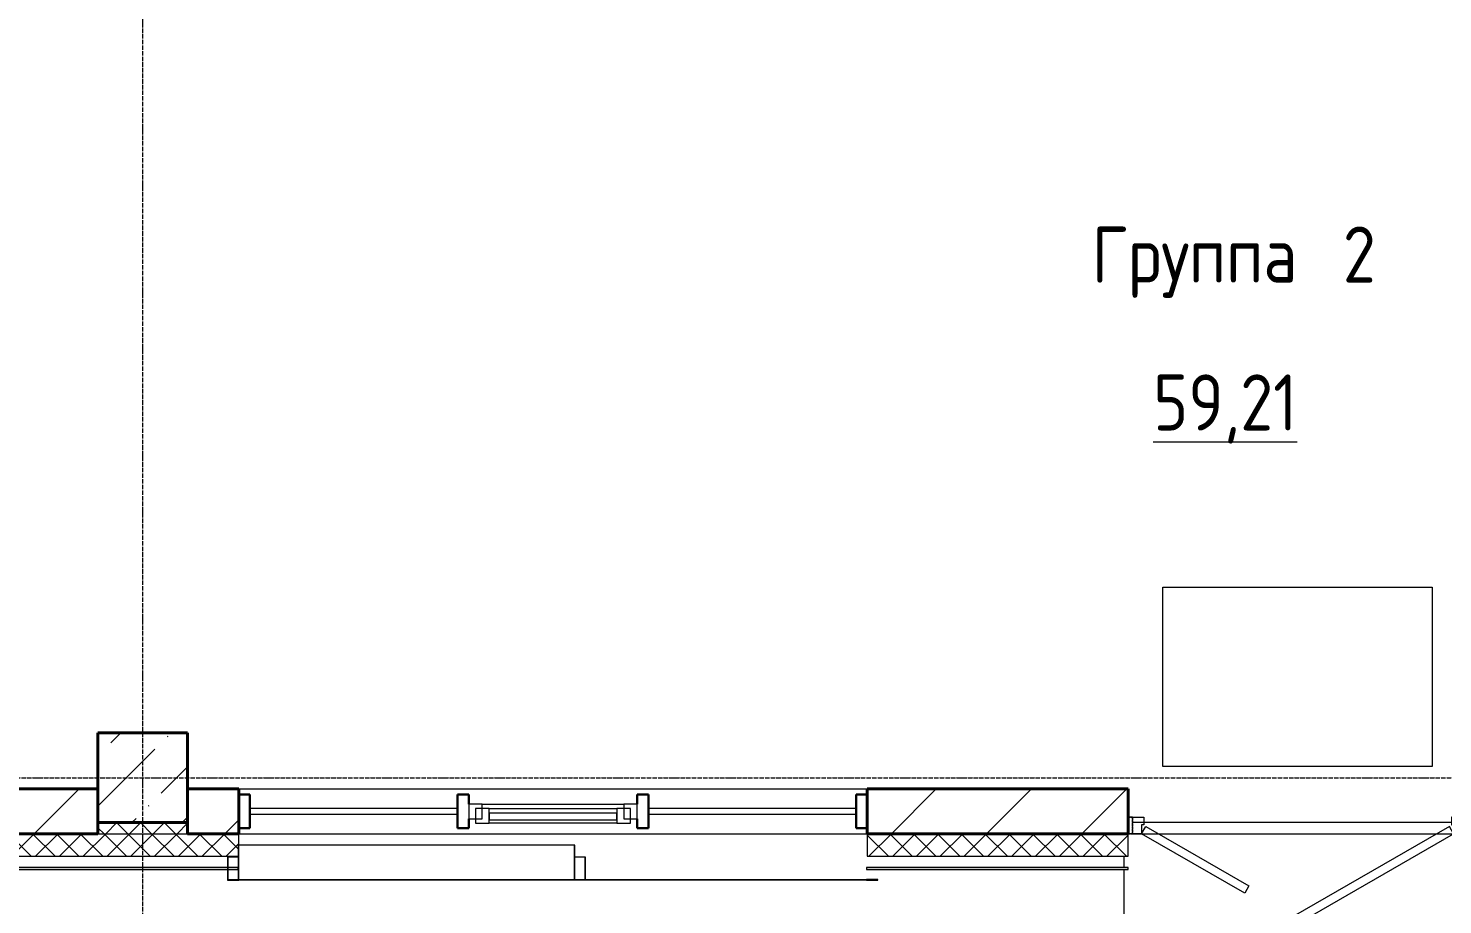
# Model space of a CAD drawing. Header units: millimetres. Extents: x 0 to 351840, y -132678 to 32417.
# Drawn here: x 325016 to 331318, y -116932 to -113026 of the extents above; entities that cross this region are included whole.
import ezdxf

# ---------------------------------------------------------------- set-up
doc = ezdxf.new("R2010")
doc.units = ezdxf.units.MM
doc.linetypes.add('BI_линия_сетки', pattern=[25, 20, -2.5, 0, -2.5])
doc.linetypes.add('BI_невидимые', pattern=[5, 3, -2])
for name, color, linetype, lineweight in [('Витраж', 7, 'Continuous', 18), ('Двери', 7, 'Continuous', 18), ('Марки помещений', 7, 'Continuous', 20), ('Несущие колонны', 7, 'Continuous', 18), ('Окна', 7, 'Continuous', 18), ('Оси', 7, 'Continuous', 9), ('Панели витража', 7, 'Continuous', 9), ('Перекрытие', 7, 'Continuous', 18), ('Стены наружные', 7, 'Continuous', 18), ('Стены несущие', 7, 'Continuous', 18), ('Стены отделка', 7, 'Continuous', 18), ('Стены штриховка', 7, 'Continuous', 18)]:
    doc.layers.add(name, color=color, linetype=linetype, lineweight=lineweight)
doc.styles.add('GOST Common_1', font='GOST Common.ttf', dxfattribs={"width": 0.9, "height": 250})
pattern_1 = [(45, (2e-10, 1e-10), (-212.132, 212.132), [])]
pattern_2 = [(45, (2e-10, 1e-10), (-53.03301, 53.03301), []), (135, (2e-10, 1e-10), (-53.03301, -53.03301), [])]

# ---------------------------------------------------------------- blocks, each defined once
blk = doc.blocks.new('_временные_конструкции_колонны_монолитные_прямоугольная - _временная_конструкция_колонна_400x400-V4-02 Этаж__3_300___Отделочный_')
at = {"layer": 'Несущие колонны', "lineweight": 9}
h = blk.add_hatch(dxfattribs=at)
h.set_pattern_fill('FP_5', color=9, style=0, pattern_type=2)
h.set_pattern_definition([(45, (-26950, 0), (84.1903, 308.6967), [396.875, -79.375, 3.353, -76.022])])
h.paths.add_polyline_path([(200, -200), (200, 200), (-200, 200), (-200, -200)])
at = {"layer": 'Несущие колонны', "color": 9, "lineweight": 40}
for p, q in [((200, 200), (-200, 200)), ((-200, 200), (-200, -200)), ((200, -200), (200, 200)), ((-200, -200), (200, -200))]:
    blk.add_line(p, q, dxfattribs=at)
blk = doc.blocks.new('_Двери_Металлические_Двупольная_Входная_улица-тамбур_стандарт - _дверь_ДМН_2300-1510_стандарт_П ДН-5-5816473-02 Этаж__3_300___Отделочный_')
at = {"layer": 'Двери', "color": 9, "lineweight": 9}
for p, q in [((174.8, 530), (-570, 100)), ((194, 496.7), (174.8, 530)), ((-550.8, 66.7), (194, 496.7)), ((341.8, 331.7), (361, 365)), ((800.8, 66.7), (341.8, 331.7)), ((361, 365), (820, 100)), ((-570, 100), (-610, 100)), ((-570, 100), (-550.8, 66.7)), ((-570, 60), (-570, 100)), ((820, 100), (800.8, 66.7)), ((820, 100), (860, 100)), ((820, 60), (820, 100)), ((-610, 25), (-560, 25)), ((-560, 60), (-570, 60)), ((-560, 25), (-560, 60)), ((810, 60), (820, 60)), ((810, 25), (810, 60)), ((860, 25), (810, 25))]:
    blk.add_line(p, q, dxfattribs=at)
at = {"layer": 'Двери', "color": 9, "linetype": 'BI_невидимые', "lineweight": 9}
for p, q in [((-630, 25), (-630, 100)), ((-630, 100), (-610, 100)), ((-610, 100), (-630, 100)), ((-630, 100), (-630, 25)), ((-610, 100), (-610, 25)), ((-610, 25), (-610, 100)), ((860, 25), (860, 100)), ((860, 100), (880, 100)), ((880, 100), (860, 100)), ((860, 100), (860, 25)), ((880, 100), (880, 25)), ((880, 25), (880, 100)), ((-610, 25), (-630, 25)), ((-630, 25), (-610, 25)), ((880, 25), (860, 25)), ((860, 25), (880, 25))]:
    blk.add_line(p, q, dxfattribs=at)
blk = doc.blocks.new('Системная панель - _панель_витража_эмалит-6463069-02 Этаж__3_300___Отделочный_')
at = {"layer": 'Панели витража', "color": 9}
for p, q in [((462.5, 12.5), (-462.5, 12.5)), ((-462.5, 12.5), (-462.5, -12.5)), ((462.5, -12.5), (462.5, 12.5)), ((-462.5, -12.5), (462.5, -12.5))]:
    blk.add_line(p, q, dxfattribs=at)
blk = doc.blocks.new('Системная панель - _панель_витража_остекление_наружный-6462636-02 Этаж__3_300___Отделочный_')
at = {"layer": 'Панели витража', "color": 9}
for p, q in [((462.5, 12.5), (-462.5, 12.5)), ((-462.5, 12.5), (-462.5, -12.5)), ((462.5, -12.5), (462.5, 12.5)), ((-462.5, -12.5), (462.5, -12.5))]:
    blk.add_line(p, q, dxfattribs=at)
blk = doc.blocks.new('Прямоугольный импост - _импост_150х50-6455671-02 Этаж__3_300___Отделочный_')
at = {"layer": 'Витраж', "color": 9, "lineweight": 30}
for p, q in [((0, 75), (-50, 75)), ((-50, 75), (-50, -75)), ((0, -75), (0, 75)), ((-50, -75), (0, -75))]:
    blk.add_line(p, q, dxfattribs=at)
blk = doc.blocks.new('_окна_алюминиевые_одностворчатые_витражные - _окно_витражное_алюминиевое-6462251-02 Этаж__3_300___Отделочный_')
at = {"layer": 'Окна', "color": 9}
for p, q in [((-315, 32.5), (-375, 32.5)), ((-375, 32.5), (-375, -32.5)), ((-285, 12.5), (-345, 12.5)), ((-345, 12.5), (-345, -52.5)), ((-315, 32.5), (315, 32.5)), ((-315, -32.5), (-315, 32.5)), ((-285, 12.5), (285, 12.5)), ((-285, -52.5), (-285, 12.5)), ((345, 12.5), (285, 12.5)), ((285, 12.5), (285, -52.5)), ((375, 32.5), (315, 32.5)), ((315, 32.5), (315, -32.5)), ((345, -52.5), (345, 12.5)), ((375, -32.5), (375, 32.5)), ((-375, -32.5), (-315, -32.5)), ((-345, -52.5), (-285, -52.5)), ((285, -7.5), (-285, -7.5)), ((-285, -7.5), (-285, -37.5)), ((-285, -37.5), (285, -37.5)), ((285, -52.5), (-285, -52.5)), ((285, -37.5), (285, -7.5)), ((285, -52.5), (345, -52.5)), ((315, -32.5), (375, -32.5))]:
    blk.add_line(p, q, dxfattribs=at)
blk = doc.blocks.new('Прямоугольный импост - _импост_150х50-V73-02 Этаж__3_300___Отделочный_')
at = {"layer": 'Витраж', "color": 9, "lineweight": 30}
for p, q in [((-50, 75), (0, 75)), ((-50, -75), (-50, 75)), ((0, 75), (0, -75)), ((0, -75), (-50, -75))]:
    blk.add_line(p, q, dxfattribs=at)
blk = doc.blocks.new('Прямоугольный импост - _импост_150х50-V71-02 Этаж__3_300___Отделочный_')
at = {"layer": 'Витраж', "color": 9, "lineweight": 30}
for p, q in [((-25, 75), (25, 75)), ((-25, -75), (-25, 75)), ((25, 75), (25, 32.5)), ((25, -32.5), (25, -75)), ((25, -75), (-25, -75))]:
    blk.add_line(p, q, dxfattribs=at)
blk = doc.blocks.new('Прямоугольный импост - _импост_150х50-6453875-02 Этаж__3_300___Отделочный_')
at = {"layer": 'Витраж', "color": 9, "lineweight": 30}
for p, q in [((-25, 75), (25, 75)), ((-25, 32.5), (-25, 75)), ((25, 75), (25, -75)), ((-25, -75), (-25, -32.5)), ((25, -75), (-25, -75))]:
    blk.add_line(p, q, dxfattribs=at)
blk = doc.blocks.new('A$C6dd5c291')
at = {"layer": 'Стены наружные', "lineweight": 9}
h = blk.add_hatch(dxfattribs=at)
h.set_pattern_fill('FP_33', color=9, style=0, pattern_type=2)
h.set_pattern_definition([(0, (2e-10, 1e-10), (1625.6, 406.4), [67.056, -1152.144, 67.056, -1152.144, -6502.4]), (0, (2e-10, 1e-10), (1625.6, 406.4), [-2438.4, 67.056, -2371.344, 67.056, -1152.144, -2844.8]), (0, (2e-10, 1e-10), (1625.6, 406.4), [-6096, 67.056, -745.744, 67.056, -1964.944]), (120, (609.6, 203.2), (-1164.753, 1204.611), [67.056, -1152.144, 67.056, -1152.144, -6502.4]), (120, (609.6, 203.2), (-1164.753, 1204.611), [-2438.4, 67.056, -2371.344, 67.056, -1152.144, -2844.8]), (120, (609.6, 203.2), (-1164.753, 1204.611), [-6096, 67.056, -745.744, 67.056, -1964.944]), (240, (812.8, 1016), (-460.847, -1611.011), [67.056, -1152.144, 67.056, -1152.144, -6502.4]), (240, (812.8, 1016), (-460.847, -1611.011), [-2438.4, 67.056, -2371.344, 67.056, -1152.144, -2844.8]), (240, (812.8, 1016), (-460.847, -1611.011), [-6096, 67.056, -745.744, 67.056, -1964.944])])
h.paths.add_polyline_path([(26750, -250), (26750, -50), (25920, -50), (25920, -250), (26450.3, -250)])
h.paths.add_polyline_path([(23120, -250), (23120, -50), (21600, -50), (21600, -250), (22166.8, -250)])
h = blk.add_hatch(dxfattribs=at)
h.set_pattern_fill('FP_34', color=9, style=0, pattern_type=2)
h.set_pattern_definition(pattern_1)
h.paths.add_polyline_path([(26750, -250), (26750, -50), (25920, -50), (25920, -250), (26450.3, -250)])
h.paths.add_polyline_path([(23120, -250), (23120, -50), (21600, -50), (21600, -250), (22166.8, -250)])
h = blk.add_hatch(dxfattribs=at)
h.set_pattern_fill('FP_34', color=9, style=0, pattern_type=2)
h.set_pattern_definition(pattern_1)
h.paths.add_polyline_path([(33050, -250), (33050, -50), (32850, -50), (32850, -250), (32875.6, -250)])
h.paths.add_polyline_path([(31340, -250), (31340, -50), (30177.5, -50), (30177.5, -250), (30733.9, -250)])
h.paths.add_polyline_path([(27150, -250), (27377.5, -250), (27377.5, -50), (27150, -50), (27150, -200)])
h = blk.add_hatch(dxfattribs=at)
h.set_pattern_fill('FP_42', color=9, style=0, pattern_type=2)
h.set_pattern_definition(pattern_2)
h.paths.add_polyline_path([(44950, -350), (44950, -250), (43075, -250), (43075, -350)])
h.paths.add_polyline_path([(37875, -350), (37875, -250), (32850, -250), (32850, -350), (37159.2, -350)])
h.paths.add_polyline_path([(31340, -350), (31340, -250), (30177.5, -250), (30177.5, -350), (30733.9, -350)])
h.paths.add_polyline_path([(27377.5, -350), (27377.5, -250), (25920, -250), (25920, -350), (26450.3, -350)])
h.paths.add_polyline_path([(22166.8, -350), (23120, -350), (23120, -250), (21200, -250), (21200, -350)])
h.paths.add_polyline_path([(19300, -350), (19300, -250), (14302.5, -250), (14302.5, -350), (17883.2, -350)])
h.paths.add_polyline_path([(2890.9, -350), (3650, -350), (3650, -250), (2600, -250), (2600, -350)])
h = blk.add_hatch(dxfattribs=at)
h.set_pattern_fill('FP_42', color=9, style=0, pattern_type=2)
h.set_pattern_definition(pattern_2)
h.paths.add_polyline_path([(27150, -250), (27150, -200), (26750, -200), (26750, -250)])
at = {"layer": 'Стены наружные'}
for points in [[(27377.5, -453.7), (27377.5, -300), (27375, -300), (27375, -453.7)], [(28875, -453.7), (28875, -300), (28872.5, -300), (28872.5, -453.7)], [(27330, -453.7), (27330, -354.2), (27327.5, -354.2), (27327.5, -453.7)], [(28922.5, -453.7), (28922.5, -354.2), (28920, -354.2), (28920, -453.7)]]:
    blk.add_hatch(color=9, dxfattribs=at).paths.add_polyline_path(points)
h = blk.add_hatch(color=9, dxfattribs=at)
h.paths.add_polyline_path([(44950, -408.2), (44950, -400.2), (43075, -400.2), (43075, -408.2)])
h.paths.add_polyline_path([(37875, -408.2), (37875, -400.2), (32850, -400.2), (32850, -408.2), (37159.2, -408.2)])
h.paths.add_polyline_path([(31340, -408.2), (31340, -400.2), (30175, -400.2), (30175, -408.2), (30733.9, -408.2)])
h.paths.add_polyline_path([(27375, -408.2), (27375, -400.2), (25920, -400.2), (25920, -408.2), (26450.3, -408.2)])
h = blk.add_hatch(color=9, dxfattribs=at)
h.paths.add_polyline_path([(30225, -456.2), (30225, -453.7), (30175, -453.7), (30175, -456.2)])
h.paths.add_polyline_path([(27377.5, -456.2), (27377.5, -453.7), (27327.5, -453.7), (27327.5, -456.2)])
at = {"layer": 'Оси', "color": 9, "linetype": 'BI_линия_сетки'}
for p, q in [((26950, -3558.5), (26950, 30190.3)), ((-4915.7, 0), (50661.2, 0))]:
    blk.add_line(p, q, dxfattribs=at)
at = {"layer": 'Перекрытие', "color": 9, "lineweight": 9}
for p, q in [((31495, 850), (32695, 850)), ((31495, 50), (31495, 850)), ((32695, 850), (32695, 50)), ((32695, 50), (31495, 50)), ((27377.5, -50), (30177.5, -50)), ((27377.5, -250), (30177.5, -250)), ((32830, -200), (31360, -200)), ((31360, -250), (32830, -250)), ((28872.5, -300), (27377.5, -300)), ((27375, -354.2), (27330, -354.2)), ((28920, -354.2), (28875, -354.2)), ((31321.2, -350), (31321.2, -400.2)), ((31321.2, -408.1), (31321.2, -2829.1))]:
    blk.add_line(p, q, dxfattribs=at)
at = {"layer": 'Стены наружные', "color": 9}
for p, q in [((27377.5, -453.7), (28872.5, -453.7)), ((30175, -456.2), (27377.5, -456.2)), ((28875, -453.7), (28920, -453.7)), ((28922.5, -453.7), (30175, -453.7))]:
    blk.add_line(p, q, dxfattribs=at)
at = {"layer": 'Стены несущие', "color": 9, "lineweight": 40}
for p, q in [((26750, -50), (25920, -50)), ((27377.5, -50), (27150, -50)), ((27377.5, -250), (27377.5, -50)), ((31340, -50), (30177.5, -50)), ((30177.5, -50), (30177.5, -250)), ((31340, -250), (31340, -50)), ((25920, -250), (26750, -250)), ((26750, -250), (26750, -200)), ((27150, -200), (27150, -250)), ((27150, -250), (27377.5, -250)), ((30177.5, -250), (31340, -250))]:
    blk.add_line(p, q, dxfattribs=at)
at = {"layer": 'Стены отделка', "color": 9, "lineweight": 9}
for p, q in [((26750, -250), (27150, -250)), ((27377.5, -456.2), (27377.5, -250)), ((30177.5, -250), (30177.5, -350)), ((31340, -350), (31340, -250)), ((27375, -300), (27375, -400.2)), ((27377.5, -300), (27375, -300)), ((28872.5, -300), (28872.5, -453.7)), ((28875, -300), (28872.5, -300)), ((28875, -453.7), (28875, -300)), ((25920, -350), (27377.5, -350)), ((27327.5, -354.2), (27327.5, -456.2)), ((27330, -354.2), (27327.5, -354.2)), ((27330, -453.7), (27330, -354.2)), ((28920, -354.2), (28920, -453.7)), ((28922.5, -354.2), (28920, -354.2)), ((28922.5, -453.7), (28922.5, -354.2)), ((30177.5, -350), (31340, -350)), ((27375, -400.2), (25920, -400.2)), ((25920, -408.2), (27375, -408.2)), ((27375, -408.2), (27375, -453.7)), ((31340, -400.2), (30175, -400.2)), ((30175, -400.2), (30175, -408.2)), ((30175, -408.2), (31340, -408.2)), ((31340, -408.2), (31340, -400.2)), ((27327.5, -453.7), (27377.5, -453.7)), ((27327.5, -456.2), (27377.5, -456.2)), ((28872.5, -453.7), (28875, -453.7)), ((28920, -453.7), (28922.5, -453.7)), ((30225, -453.7), (30175, -453.7)), ((30175, -453.7), (30175, -456.2)), ((30175, -456.2), (30225, -456.2)), ((30225, -456.2), (30225, -453.7))]:
    blk.add_line(p, q, dxfattribs=at)
at = {"layer": 'Стены штриховка', "color": 9}
blk.add_line((27375, -408.2), (27375, -400.2), dxfattribs=at)
at = {"layer": 'Витраж', "color": 9, "rotation": 180}
blk.add_blockref('Прямоугольный импост - _импост_150х50-6455671-02 Этаж__3_300___Отделочный_', (27377.5, -150), dxfattribs=at)
at = {"layer": 'Витраж', "color": 9, "extrusion": (0, 0, -1), "rotation": 180}
for name, p in [('Прямоугольный импост - _импост_150х50-V71-02 Этаж__3_300___Отделочный_', (-28377.5, -150)), ('Прямоугольный импост - _импост_150х50-6453875-02 Этаж__3_300___Отделочный_', (-29177.5, -150)), ('Прямоугольный импост - _импост_150х50-V73-02 Этаж__3_300___Отделочный_', (-30177.5, -150))]:
    blk.add_blockref(name, p, dxfattribs=at)
at = {"layer": 'Двери', "color": 9, "rotation": 180}
blk.add_blockref('_Двери_Металлические_Двупольная_Входная_улица-тамбур_стандарт - _дверь_ДМН_2300-1510_стандарт_П ДН-5-5816473-02 Этаж__3_300___Отделочный_', (32220, -150), dxfattribs=at)
at = {"layer": 'Несущие колонны', "color": 9}
blk.add_blockref('_временные_конструкции_колонны_монолитные_прямоугольная - _временная_конструкция_колонна_400x400-V4-02 Этаж__3_300___Отделочный_', (26950, 0), dxfattribs=at)
at = {"layer": 'Окна', "color": 9}
blk.add_blockref('_окна_алюминиевые_одностворчатые_витражные - _окно_витражное_алюминиевое-6462251-02 Этаж__3_300___Отделочный_', (28777.5, -150), dxfattribs=at)
at = {"layer": 'Панели витража', "color": 9}
for name, p in [('Системная панель - _панель_витража_эмалит-6463069-02 Этаж__3_300___Отделочный_', (27890, -150)), ('Системная панель - _панель_витража_остекление_наружный-6462636-02 Этаж__3_300___Отделочный_', (29665, -150))]:
    blk.add_blockref(name, p, dxfattribs=at)
at = {"layer": 'Марки помещений', "color": 9, "lineweight": 9, "char_height": 250, "attachment_point": 1, "style": 'GOST Common_1'}
for s, insert, width in [('Группа', (31177.6, 2456.6), 1190.506), (' 2', (32159.9, 2456.6), 288.607), ('\\L59,21', (31451.7, 1797.5), 815.316)]:
    blk.add_mtext(s, dxfattribs=dict(at, insert=insert, width=width))

msp = doc.modelspace()

# ---------------------------------------------------------------- block references
msp.add_blockref('A$C6dd5c291', (298576.4, -116365.9))

doc.saveas('drawing.dxf')
